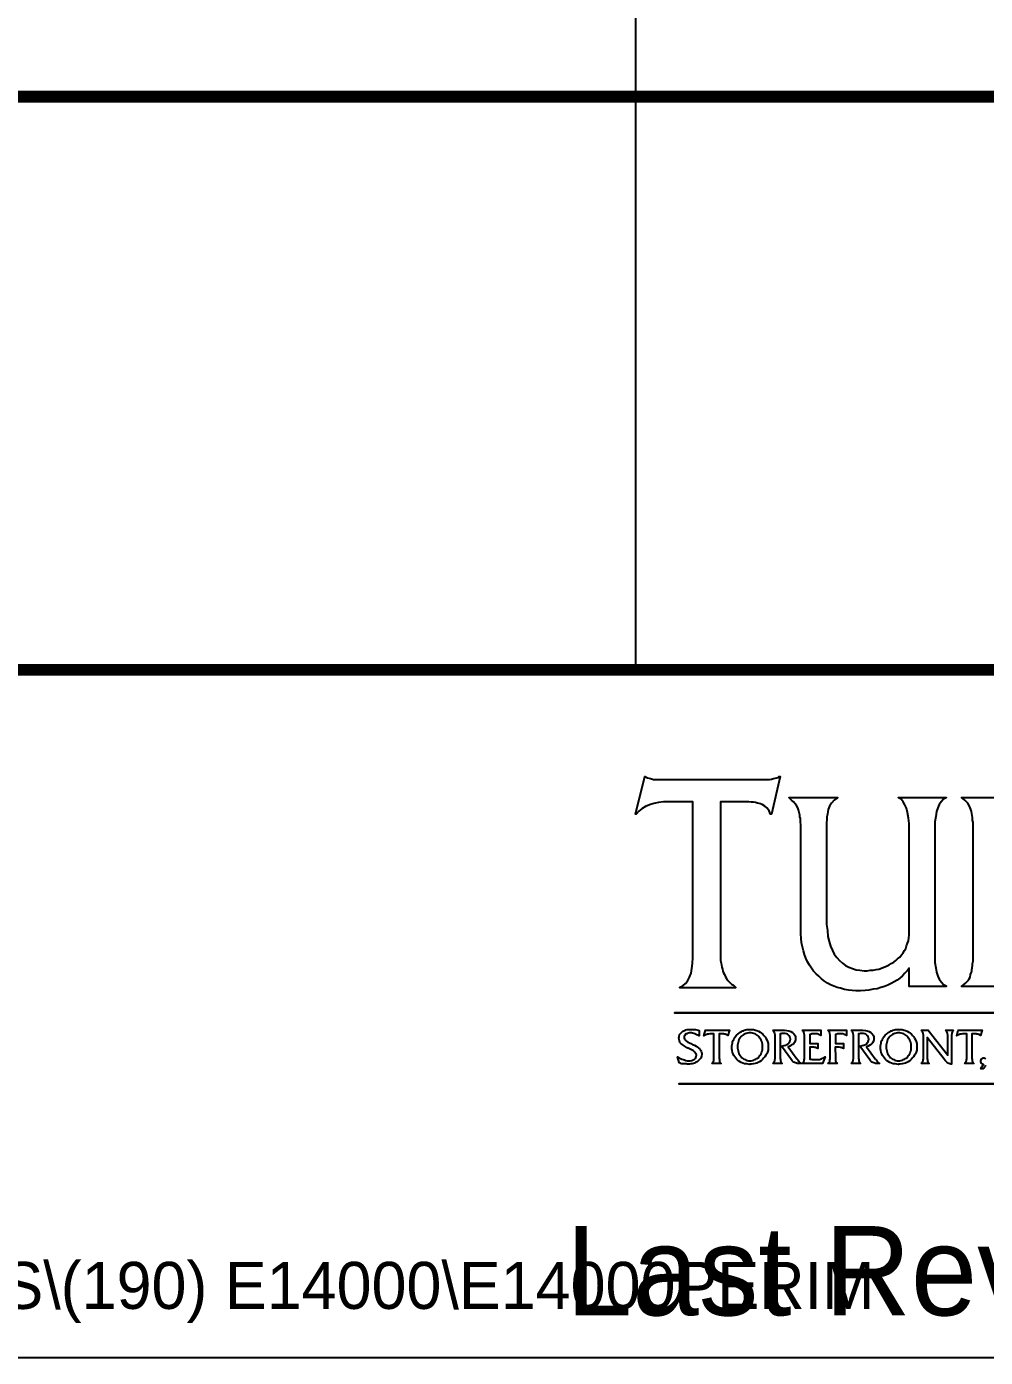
# Model space of a CAD drawing. Extents: x 0 to 139, y -24 to 89.
# Drawn here: x 98.21 to 118.62, y -24.41 to 3.91 of the extents above; entities that cross this region are included whole.
import ezdxf

# ---------------------------------------------------------------- set-up
doc = ezdxf.new("R2010")
doc.units = 0
doc.header["$MEASUREMENT"] = 0
doc.layers.get('0').update_dxf_attribs({"linetype": 'CONTINUOUS'})
doc.layers.add('TITLE', color=7, linetype='CONTINUOUS')
doc.styles.add('CITYBLUEPRINT', font='cibt____.pfb')

# ---------------------------------------------------------------- blocks, each defined once
blk = doc.blocks.new('A$C38604C3A')
at = {"color": 92}
for points in [[(0.03773, 0.13737), (0.03773, 0.23959), (0.02224, 0.23959), (0.01858, 0.23959), (0.01521, 0.23902), (0.01211, 0.23846), (0.00929, 0.23761), (0.00676, 0.23649), (0.00451, 0.23508), (0.00225, 0.23339), (0.00056, 0.23142), (0, 0.23142), (0.00619, 0.2562), (0.00648, 0.2562), (0.00788, 0.25535), (0.00986, 0.25479), (0.01183, 0.25423), (0.01464, 0.25423), (0.08504, 0.25423), (0.08673, 0.25423), (0.08813, 0.25423), (0.08954, 0.25451), (0.09067, 0.25479), (0.0918, 0.25507), (0.09292, 0.25535), (0.09377, 0.25564), (0.09433, 0.2562), (0.09517, 0.2562), (0.08954, 0.23142), (0.0887, 0.23142), (0.08785, 0.23367), (0.08645, 0.23564), (0.08504, 0.23677), (0.08335, 0.2379), (0.08222, 0.23818), (0.08138, 0.23846), (0.08025, 0.23874), (0.07884, 0.23902), (0.07772, 0.2393), (0.07631, 0.2393), (0.07462, 0.23959), (0.07321, 0.23959), (0.05603, 0.23959), (0.05603, 0.1385), (0.05603, 0.13681), (0.05603, 0.1354), (0.05632, 0.13371), (0.0566, 0.1323), (0.05688, 0.1309), (0.05716, 0.12977), (0.05744, 0.12836), (0.05801, 0.12724), (0.05857, 0.12611), (0.05913, 0.1247), (0.05998, 0.12357), (0.06082, 0.12217), (0.06195, 0.12104), (0.06307, 0.11991), (0.06448, 0.11907), (0.06589, 0.11794), (0.06589, 0.11738), (0.02928, 0.11738), (0.02928, 0.11794), (0.03126, 0.11879), (0.03294, 0.1202), (0.03435, 0.12189), (0.03548, 0.12442), (0.03661, 0.12695), (0.03717, 0.13005), (0.03745, 0.13343), (0.03773, 0.13737), (0.03773, 0.13737)], [(0.03773, 0.13737), (0.03773, 0.23959), (0.02224, 0.23959), (0.02224, 0.23959), (0.01858, 0.23959), (0.01521, 0.23902), (0.01211, 0.23846), (0.00929, 0.23761), (0.00676, 0.23649), (0.00451, 0.23508), (0.00225, 0.23339), (0.00056, 0.23142), (0, 0.23142), (0.00619, 0.2562), (0.00648, 0.2562), (0.00648, 0.2562), (0.00788, 0.25535), (0.00986, 0.25479), (0.01183, 0.25423), (0.01464, 0.25423), (0.08504, 0.25423), (0.08504, 0.25423), (0.08673, 0.25423), (0.08813, 0.25423), (0.08954, 0.25451), (0.09067, 0.25479), (0.0918, 0.25507), (0.09292, 0.25535), (0.09377, 0.25564), (0.09433, 0.2562), (0.09517, 0.2562), (0.08954, 0.23142), (0.0887, 0.23142), (0.0887, 0.23142), (0.08785, 0.23367), (0.08645, 0.23564), (0.08504, 0.23677), (0.08335, 0.2379), (0.08335, 0.2379), (0.08222, 0.23818), (0.08138, 0.23846), (0.08025, 0.23874), (0.07884, 0.23902), (0.07772, 0.2393), (0.07631, 0.2393), (0.07462, 0.23959), (0.07321, 0.23959), (0.05603, 0.23959), (0.05603, 0.1385), (0.05603, 0.1385), (0.05603, 0.13681), (0.05603, 0.1354), (0.05632, 0.13371), (0.0566, 0.1323), (0.05688, 0.1309), (0.05716, 0.12977), (0.05744, 0.12836), (0.05801, 0.12724), (0.05801, 0.12724), (0.05857, 0.12611), (0.05913, 0.1247), (0.05998, 0.12357), (0.06082, 0.12217), (0.06195, 0.12104), (0.06307, 0.11991), (0.06448, 0.11907), (0.06589, 0.11794), (0.06589, 0.11738), (0.02928, 0.11738), (0.02928, 0.11794), (0.02928, 0.11794), (0.03126, 0.11879), (0.03294, 0.1202), (0.03435, 0.12189), (0.03548, 0.12442), (0.03661, 0.12695), (0.03717, 0.13005), (0.03745, 0.13343), (0.03773, 0.13737)], [(0.10869, 0.15596), (0.10869, 0.21959), (0.10869, 0.22128), (0.10869, 0.22297), (0.10869, 0.22466), (0.10841, 0.22607), (0.10841, 0.22748), (0.10841, 0.2286), (0.10813, 0.22973), (0.10813, 0.23086), (0.10756, 0.23255), (0.10728, 0.23424), (0.10672, 0.23564), (0.10587, 0.23705), (0.10503, 0.23818), (0.1039, 0.23959), (0.1025, 0.24071), (0.10109, 0.24212), (0.10109, 0.2424), (0.13291, 0.2424), (0.13291, 0.24212), (0.13065, 0.24071), (0.12896, 0.23874), (0.12756, 0.23677), (0.12671, 0.23452), (0.12643, 0.23311), (0.12615, 0.23142), (0.12587, 0.22973), (0.12587, 0.22804), (0.12558, 0.22579), (0.12558, 0.22354), (0.12558, 0.22128), (0.12558, 0.21875), (0.12558, 0.16328), (0.12558, 0.15905), (0.12615, 0.15511), (0.12643, 0.15117), (0.12727, 0.14779), (0.12812, 0.14469), (0.12953, 0.14188), (0.13065, 0.13962), (0.13234, 0.13737), (0.13403, 0.1354), (0.136, 0.13371), (0.13797, 0.13202), (0.14023, 0.1309), (0.14276, 0.13005), (0.14501, 0.12921), (0.14755, 0.12892), (0.15036, 0.12864), (0.15233, 0.12864), (0.15431, 0.12892), (0.15628, 0.12892), (0.15825, 0.12949), (0.15994, 0.12977), (0.16163, 0.13033), (0.16332, 0.1309), (0.16501, 0.13174), (0.1667, 0.13259), (0.1681, 0.13343), (0.16979, 0.13427), (0.1712, 0.1354), (0.17233, 0.13653), (0.17374, 0.13765), (0.17486, 0.13906), (0.17599, 0.14047), (0.17683, 0.14188), (0.17768, 0.14329), (0.17824, 0.14497), (0.1788, 0.14666), (0.17937, 0.14835), (0.17965, 0.15033), (0.17993, 0.15201), (0.17993, 0.15399), (0.17993, 0.22072), (0.17993, 0.22523), (0.17937, 0.22889), (0.1788, 0.23255), (0.17824, 0.23536), (0.17711, 0.23761), (0.17599, 0.23959), (0.17458, 0.24128), (0.17289, 0.24212), (0.17289, 0.2424), (0.20415, 0.2424), (0.20415, 0.24212), (0.20246, 0.24128), (0.20105, 0.23987), (0.19964, 0.2379), (0.1988, 0.23564), (0.19795, 0.23311), (0.19739, 0.23001), (0.19682, 0.22635), (0.19682, 0.22241), (0.19682, 0.13794), (0.19682, 0.13399), (0.19739, 0.13061), (0.19795, 0.1278), (0.1988, 0.12498), (0.19964, 0.12301), (0.20105, 0.12104), (0.20246, 0.11963), (0.20415, 0.11879), (0.20415, 0.11822), (0.17993, 0.11822), (0.17993, 0.13033), (0.17852, 0.12864), (0.17711, 0.12695), (0.17542, 0.12526), (0.17374, 0.12386), (0.17205, 0.12245), (0.17007, 0.12132), (0.1681, 0.1202), (0.16585, 0.11907), (0.1636, 0.11822), (0.16135, 0.11766), (0.15881, 0.11682), (0.15628, 0.11654), (0.15346, 0.11597), (0.15093, 0.11569), (0.14783, 0.11541), (0.14501, 0.11541), (0.14248, 0.11569), (0.13995, 0.11597), (0.13741, 0.11625), (0.13488, 0.1171), (0.13262, 0.11766), (0.13037, 0.11851), (0.12812, 0.11935), (0.12615, 0.12048), (0.12418, 0.12189), (0.12221, 0.12329), (0.12052, 0.12498), (0.11883, 0.12667), (0.11714, 0.12836), (0.11573, 0.13033), (0.11432, 0.1323), (0.1132, 0.13456), (0.11207, 0.13681), (0.11122, 0.13934), (0.11038, 0.1416), (0.10982, 0.14441), (0.10925, 0.14695), (0.10897, 0.14976), (0.10869, 0.15286), (0.10869, 0.15596), (0.10869, 0.15596)], [(0.10869, 0.15596), (0.10869, 0.21959), (0.10869, 0.21959), (0.10869, 0.22128), (0.10869, 0.22297), (0.10869, 0.22466), (0.10841, 0.22607), (0.10841, 0.22748), (0.10841, 0.2286), (0.10813, 0.22973), (0.10813, 0.23086), (0.10813, 0.23086), (0.10756, 0.23255), (0.10728, 0.23424), (0.10672, 0.23564), (0.10587, 0.23705), (0.10587, 0.23705), (0.10503, 0.23818), (0.1039, 0.23959), (0.1025, 0.24071), (0.10109, 0.24212), (0.10109, 0.2424), (0.13291, 0.2424), (0.13291, 0.24212), (0.13291, 0.24212), (0.13065, 0.24071), (0.12896, 0.23874), (0.12756, 0.23677), (0.12671, 0.23452), (0.12671, 0.23452), (0.12643, 0.23311), (0.12615, 0.23142), (0.12587, 0.22973), (0.12587, 0.22804), (0.12558, 0.22579), (0.12558, 0.22354), (0.12558, 0.22128), (0.12558, 0.21875), (0.12558, 0.16328), (0.12558, 0.16328), (0.12558, 0.15905), (0.12615, 0.15511), (0.12643, 0.15117), (0.12727, 0.14779), (0.12812, 0.14469), (0.12953, 0.14188), (0.13065, 0.13962), (0.13234, 0.13737), (0.13234, 0.13737), (0.13403, 0.1354), (0.136, 0.13371), (0.13797, 0.13202), (0.14023, 0.1309), (0.14276, 0.13005), (0.14501, 0.12921), (0.14755, 0.12892), (0.15036, 0.12864), (0.15036, 0.12864), (0.15233, 0.12864), (0.15431, 0.12892), (0.15628, 0.12892), (0.15825, 0.12949), (0.15994, 0.12977), (0.16163, 0.13033), (0.16332, 0.1309), (0.16501, 0.13174), (0.16501, 0.13174), (0.1667, 0.13259), (0.1681, 0.13343), (0.16979, 0.13427), (0.1712, 0.1354), (0.17233, 0.13653), (0.17374, 0.13765), (0.17486, 0.13906), (0.17599, 0.14047), (0.17599, 0.14047), (0.17683, 0.14188), (0.17768, 0.14329), (0.17824, 0.14497), (0.1788, 0.14666), (0.17937, 0.14835), (0.17965, 0.15033), (0.17993, 0.15201), (0.17993, 0.15399), (0.17993, 0.22072), (0.17993, 0.22072), (0.17993, 0.22523), (0.17937, 0.22889), (0.1788, 0.23255), (0.17824, 0.23536), (0.17711, 0.23761), (0.17599, 0.23959), (0.17458, 0.24128), (0.17289, 0.24212), (0.17289, 0.2424), (0.20415, 0.2424), (0.20415, 0.24212), (0.20415, 0.24212), (0.20246, 0.24128), (0.20105, 0.23987), (0.19964, 0.2379), (0.1988, 0.23564), (0.19795, 0.23311), (0.19739, 0.23001), (0.19682, 0.22635), (0.19682, 0.22241), (0.19682, 0.13794), (0.19682, 0.13794), (0.19682, 0.13399), (0.19739, 0.13061), (0.19795, 0.1278), (0.1988, 0.12498), (0.19964, 0.12301), (0.20105, 0.12104), (0.20246, 0.11963), (0.20415, 0.11879), (0.20415, 0.11822), (0.17993, 0.11822), (0.17993, 0.13033), (0.17993, 0.13033), (0.17852, 0.12864), (0.17711, 0.12695), (0.17542, 0.12526), (0.17374, 0.12386), (0.17205, 0.12245), (0.17007, 0.12132), (0.1681, 0.1202), (0.16585, 0.11907), (0.16585, 0.11907), (0.1636, 0.11822), (0.16135, 0.11766), (0.15881, 0.11682), (0.15628, 0.11654), (0.15346, 0.11597), (0.15093, 0.11569), (0.14783, 0.11541), (0.14501, 0.11541), (0.14501, 0.11541), (0.14248, 0.11569), (0.13995, 0.11597), (0.13741, 0.11625), (0.13488, 0.1171), (0.13262, 0.11766), (0.13037, 0.11851), (0.12812, 0.11935), (0.12615, 0.12048), (0.12615, 0.12048), (0.12418, 0.12189), (0.12221, 0.12329), (0.12052, 0.12498), (0.11883, 0.12667), (0.11714, 0.12836), (0.11573, 0.13033), (0.11432, 0.1323), (0.1132, 0.13456), (0.1132, 0.13456), (0.11207, 0.13681), (0.11122, 0.13934), (0.11038, 0.1416), (0.10982, 0.14441), (0.10925, 0.14695), (0.10897, 0.14976), (0.10869, 0.15286), (0.10869, 0.15596)], [(0.22189, 0.13794), (0.22189, 0.22297), (0.22189, 0.22466), (0.22189, 0.22607), (0.2216, 0.22748), (0.2216, 0.22917), (0.22132, 0.23058), (0.22104, 0.23198), (0.22076, 0.23311), (0.22048, 0.23452), (0.21963, 0.23677), (0.21851, 0.23874), (0.21654, 0.24071), (0.21428, 0.2424), (0.25483, 0.2424)], [(0.2523, 0.11822), (0.21428, 0.11822), (0.21569, 0.11935), (0.21682, 0.12048), (0.21794, 0.1216), (0.21879, 0.12245), (0.21935, 0.12329), (0.21991, 0.12442), (0.2202, 0.12611), (0.22076, 0.1278), (0.22104, 0.12864), (0.22104, 0.12949), (0.22132, 0.13061), (0.2216, 0.13202), (0.2216, 0.13315), (0.22189, 0.13484), (0.22189, 0.13625), (0.22189, 0.13794), (0.22189, 0.13794)], [(0.22189, 0.13794), (0.22189, 0.22297), (0.22189, 0.22297), (0.22189, 0.22466), (0.22189, 0.22607), (0.2216, 0.22748), (0.2216, 0.22917), (0.22132, 0.23058), (0.22104, 0.23198), (0.22076, 0.23311), (0.22048, 0.23452), (0.22048, 0.23452), (0.21963, 0.23677), (0.21851, 0.23874), (0.21654, 0.24071), (0.21428, 0.2424), (0.25483, 0.2424)], [(0.2523, 0.11822), (0.21428, 0.11822), (0.21428, 0.11822), (0.21569, 0.11935), (0.21682, 0.12048), (0.21794, 0.1216), (0.21879, 0.12245), (0.21879, 0.12245), (0.21935, 0.12329), (0.21991, 0.12442), (0.2202, 0.12611), (0.22076, 0.1278), (0.22076, 0.1278), (0.22104, 0.12864), (0.22104, 0.12949), (0.22132, 0.13061), (0.2216, 0.13202), (0.2216, 0.13315), (0.22189, 0.13484), (0.22189, 0.13625), (0.22189, 0.13794)]]:
    blk.add_lwpolyline(points, dxfattribs=at)
at = {"color": 7}
for points in [[(0.67955, 0.10089), (0.67955, 0.10089), (0.02577, 0.10089), (0.02577, 0.10089), (0.67955, 0.10089), (0.67955, 0.10089), (0.67955, 0.10089)], [(0.02874, 0.0683), (0.02768, 0.0722), (0.02856, 0.07149), (0.02963, 0.07096), (0.03052, 0.07061), (0.03141, 0.07025), (0.03229, 0.07007), (0.03318, 0.06972), (0.03407, 0.06954), (0.03496, 0.06954), (0.03602, 0.06954), (0.03709, 0.06972), (0.03798, 0.07007), (0.03869, 0.07043), (0.03922, 0.07096), (0.03975, 0.07167), (0.03993, 0.07238), (0.04011, 0.07309), (0.04011, 0.07327), (0.04011, 0.07345), (0.03993, 0.07363), (0.03993, 0.0738), (0.03993, 0.07416), (0.03975, 0.07434), (0.03958, 0.07469), (0.0394, 0.07487), (0.03886, 0.0754), (0.03815, 0.07593), (0.03691, 0.07664), (0.03549, 0.07735), (0.03514, 0.07753), (0.03478, 0.07771), (0.03442, 0.07789), (0.03407, 0.07806), (0.03265, 0.07878), (0.03141, 0.07966), (0.03052, 0.08037), (0.02981, 0.08091), (0.02927, 0.08162), (0.02892, 0.0825), (0.02874, 0.08339), (0.02856, 0.08428), (0.02874, 0.08552), (0.0291, 0.08677), (0.02981, 0.08765), (0.0307, 0.08854), (0.03123, 0.0889), (0.03194, 0.08925), (0.03247, 0.08943), (0.03318, 0.08979), (0.03407, 0.08996), (0.03478, 0.08996), (0.03567, 0.09014), (0.03656, 0.09014), (0.03709, 0.09014), (0.0378, 0.09014), (0.03833, 0.08996), (0.03886, 0.08996), (0.03958, 0.08996), (0.04029, 0.08979), (0.04117, 0.08961), (0.04188, 0.08943), (0.04188, 0.08588), (0.04117, 0.08623), (0.04046, 0.08659), (0.03975, 0.08694), (0.03904, 0.0873), (0.03833, 0.08748), (0.03762, 0.08765), (0.03691, 0.08783), (0.0362, 0.08783), (0.03531, 0.08783), (0.03442, 0.08765), (0.03371, 0.0873), (0.03318, 0.08712), (0.03265, 0.08659), (0.03247, 0.08606), (0.03212, 0.08552), (0.03212, 0.08481), (0.03212, 0.08428), (0.03229, 0.08375), (0.03265, 0.08322), (0.033, 0.08286), (0.03354, 0.08233), (0.03442, 0.08179), (0.03567, 0.08126), (0.03709, 0.08055), (0.03709, 0.08055), (0.03727, 0.08037), (0.03744, 0.0802), (0.03762, 0.0802), (0.03886, 0.07966), (0.03993, 0.07913), (0.04082, 0.0786), (0.04153, 0.07806), (0.04188, 0.07771), (0.04224, 0.07735), (0.04259, 0.07682), (0.04295, 0.07629), (0.04313, 0.07576), (0.04348, 0.07505), (0.04366, 0.07434), (0.04366, 0.0738), (0.04348, 0.07256), (0.04295, 0.07132), (0.04224, 0.07025), (0.041, 0.06919), (0.04029, 0.06883), (0.03958, 0.0683), (0.03886, 0.06794), (0.03815, 0.06776), (0.03727, 0.06759), (0.03638, 0.06741), (0.03549, 0.06723), (0.0346, 0.06723), (0.03407, 0.06723), (0.03336, 0.06741), (0.03265, 0.06741), (0.03194, 0.06741), (0.03123, 0.06741), (0.03034, 0.06759), (0.02963, 0.06794), (0.02874, 0.06812), (0.02874, 0.0683), (0.02874, 0.0683)], [(0.05503, 0.07167), (0.05503, 0.07096), (0.0552, 0.07025), (0.0552, 0.06954), (0.0552, 0.06919), (0.05538, 0.06883), (0.05574, 0.06848), (0.05591, 0.06812), (0.05627, 0.06776), (0.05041, 0.06776), (0.05059, 0.06812), (0.05094, 0.06848), (0.05112, 0.06865), (0.0513, 0.06901), (0.05147, 0.06954), (0.05147, 0.07007), (0.05165, 0.07078), (0.05165, 0.07149), (0.05165, 0.08712), (0.04988, 0.08712), (0.04899, 0.08712), (0.0481, 0.08694), (0.04739, 0.08694), (0.04686, 0.08677), (0.04632, 0.08659), (0.04579, 0.08641), (0.04544, 0.08606), (0.04508, 0.08588), (0.04615, 0.08961), (0.06177, 0.08961), (0.06071, 0.08606), (0.06035, 0.08623), (0.06018, 0.08659), (0.05982, 0.08677), (0.05947, 0.08677), (0.05893, 0.08694), (0.0584, 0.08694), (0.05787, 0.08712), (0.05733, 0.08712), (0.05503, 0.08712), (0.05503, 0.07167), (0.05503, 0.07167)], [(0.07527, 0.06705), (0.07403, 0.06723), (0.07296, 0.06741), (0.07172, 0.06759), (0.07065, 0.06794), (0.06959, 0.06848), (0.06852, 0.06901), (0.06763, 0.06954), (0.06675, 0.07025), (0.06604, 0.07114), (0.06533, 0.07203), (0.06479, 0.07291), (0.06426, 0.07398), (0.0639, 0.07505), (0.06355, 0.07629), (0.06337, 0.07735), (0.06337, 0.07842), (0.06337, 0.07931), (0.06355, 0.0802), (0.06373, 0.08108), (0.0639, 0.08197), (0.06426, 0.08286), (0.06462, 0.08357), (0.06497, 0.08446), (0.0655, 0.08517), (0.06639, 0.08623), (0.06746, 0.0873), (0.06852, 0.08801), (0.06977, 0.08872), (0.0703, 0.08908), (0.07101, 0.08925), (0.07172, 0.08961), (0.07243, 0.08979), (0.07314, 0.08996), (0.07385, 0.08996), (0.07456, 0.09014), (0.07527, 0.09014), (0.07651, 0.09014), (0.07758, 0.08996), (0.07882, 0.08961), (0.07989, 0.08943), (0.08095, 0.0889), (0.08202, 0.08837), (0.08291, 0.08765), (0.08379, 0.08694), (0.08451, 0.08606), (0.08522, 0.08517), (0.08575, 0.08428), (0.08628, 0.08322), (0.08681, 0.08215), (0.08717, 0.08091), (0.08735, 0.07984), (0.08735, 0.0786), (0.08735, 0.07753), (0.08717, 0.07647), (0.08681, 0.07522), (0.08628, 0.07416), (0.08575, 0.07309), (0.08504, 0.07203), (0.08415, 0.07114), (0.08344, 0.07025), (0.08255, 0.06954), (0.08166, 0.06883), (0.08078, 0.0683), (0.07971, 0.06794), (0.07864, 0.06776), (0.07758, 0.06741), (0.07634, 0.06723), (0.07527, 0.06723), (0.07527, 0.06705), (0.07527, 0.06705)], [(0.07545, 0.08783), (0.07456, 0.08783), (0.07367, 0.08765), (0.07278, 0.08748), (0.07207, 0.08712), (0.07136, 0.08677), (0.07065, 0.08641), (0.06994, 0.08588), (0.06941, 0.08535), (0.06888, 0.08464), (0.06852, 0.08393), (0.06799, 0.08322), (0.06781, 0.08233), (0.06746, 0.08144), (0.06728, 0.08055), (0.0671, 0.07966), (0.0671, 0.07878), (0.0671, 0.07789), (0.06728, 0.077), (0.06746, 0.07611), (0.06781, 0.07522), (0.06799, 0.07434), (0.06852, 0.07363), (0.06888, 0.07291), (0.06941, 0.0722), (0.06994, 0.07149), (0.07065, 0.07096), (0.07136, 0.07061), (0.07207, 0.07025), (0.07278, 0.0699), (0.07349, 0.06972), (0.07438, 0.06954), (0.07527, 0.06954), (0.07616, 0.06954), (0.07705, 0.06972), (0.07776, 0.0699), (0.07847, 0.07025), (0.07918, 0.07061), (0.07989, 0.07096), (0.0806, 0.07149), (0.08113, 0.07203), (0.08166, 0.07274), (0.0822, 0.07327), (0.08255, 0.07416), (0.08291, 0.07487), (0.08326, 0.07576), (0.08344, 0.07664), (0.08362, 0.07753), (0.08362, 0.07842), (0.08362, 0.07949), (0.08344, 0.08037), (0.08326, 0.08126), (0.08308, 0.08215), (0.08273, 0.08304), (0.0822, 0.08375), (0.08184, 0.08446), (0.08131, 0.08517), (0.0806, 0.08588), (0.08007, 0.08641), (0.07936, 0.08677), (0.07864, 0.08712), (0.07776, 0.08748), (0.07705, 0.08765), (0.07616, 0.08783), (0.07545, 0.08783), (0.07545, 0.08783)], [(0.09516, 0.07167), (0.09516, 0.07096), (0.09534, 0.07025), (0.09534, 0.06954), (0.09534, 0.06919), (0.09552, 0.06883), (0.09587, 0.06848), (0.09605, 0.06812), (0.0964, 0.06776), (0.09054, 0.06776), (0.09072, 0.06812), (0.09108, 0.06848), (0.09125, 0.06865), (0.09143, 0.06901), (0.09161, 0.06954), (0.09161, 0.07007), (0.09179, 0.07096), (0.09179, 0.07167), (0.09179, 0.0857), (0.09179, 0.08641), (0.09161, 0.08712), (0.09161, 0.08765), (0.09143, 0.08801), (0.09125, 0.08837), (0.09108, 0.0889), (0.09072, 0.08925), (0.09054, 0.08961), (0.098, 0.08961), (0.0996, 0.08943), (0.10084, 0.08925), (0.10209, 0.08872), (0.10315, 0.08801), (0.10404, 0.08712), (0.10475, 0.08623), (0.10511, 0.08517), (0.10528, 0.0841), (0.10511, 0.08322), (0.10493, 0.0825), (0.10457, 0.08162), (0.10404, 0.08091), (0.10333, 0.0802), (0.10244, 0.07966), (0.10155, 0.07913), (0.10031, 0.0786), (0.10599, 0.07078), (0.10635, 0.07043), (0.10653, 0.07025), (0.10688, 0.0699), (0.10706, 0.06954), (0.10741, 0.06919), (0.10777, 0.06865), (0.1083, 0.06812), (0.10884, 0.06776), (0.10706, 0.06776), (0.10688, 0.06776), (0.10635, 0.06776), (0.10582, 0.06794), (0.10511, 0.06812), (0.10457, 0.0683), (0.10404, 0.06865), (0.10351, 0.06901), (0.10297, 0.06954), (0.10262, 0.07007), (0.09605, 0.07913), (0.09747, 0.07949), (0.09871, 0.07984), (0.09978, 0.0802), (0.10049, 0.08073), (0.10102, 0.08144), (0.10155, 0.08215), (0.10173, 0.08286), (0.10191, 0.08375), (0.10173, 0.08446), (0.10155, 0.08517), (0.1012, 0.08588), (0.10067, 0.08641), (0.09996, 0.08694), (0.09925, 0.0873), (0.09836, 0.08748), (0.09747, 0.08748), (0.09729, 0.08748), (0.09711, 0.08748), (0.09676, 0.08748), (0.09658, 0.08748), (0.09623, 0.08748), (0.09587, 0.0873), (0.09552, 0.08712), (0.09516, 0.08712), (0.09516, 0.07167), (0.09516, 0.07167)], [(0.1099, 0.06776), (0.11008, 0.06812), (0.11043, 0.06848), (0.11061, 0.06865), (0.11079, 0.06901), (0.11097, 0.06954), (0.11097, 0.07007), (0.11114, 0.07078), (0.11114, 0.07149), (0.11114, 0.08552), (0.11114, 0.08623), (0.11097, 0.08712), (0.11097, 0.08765), (0.11079, 0.08801), (0.11061, 0.08837), (0.11043, 0.0889), (0.11008, 0.08925), (0.1099, 0.08961), (0.1218, 0.08961), (0.1218, 0.08606), (0.12144, 0.08623), (0.12091, 0.08659), (0.12038, 0.08677), (0.12002, 0.08694), (0.11949, 0.08712), (0.11896, 0.08712), (0.11825, 0.0873), (0.11771, 0.0873), (0.11736, 0.0873), (0.117, 0.0873), (0.11665, 0.08712), (0.11629, 0.08712), (0.11594, 0.08712), (0.11541, 0.08694), (0.11487, 0.08677), (0.11452, 0.08677), (0.11452, 0.08091), (0.11985, 0.08091), (0.11985, 0.07753), (0.11967, 0.07771), (0.11931, 0.07789), (0.11914, 0.07806), (0.11878, 0.07806), (0.11842, 0.07824), (0.11789, 0.07824), (0.11718, 0.07842), (0.11647, 0.07842), (0.11452, 0.07842), (0.11452, 0.07061), (0.11505, 0.07061), (0.11558, 0.07061), (0.11612, 0.07043), (0.11665, 0.07043), (0.11718, 0.07043), (0.11771, 0.07043), (0.11807, 0.07025), (0.11842, 0.07025), (0.11931, 0.07025), (0.12002, 0.07043), (0.12091, 0.07043), (0.12162, 0.07061), (0.12233, 0.07078), (0.12304, 0.07114), (0.12393, 0.07149), (0.12464, 0.07203), (0.12304, 0.06776), (0.1099, 0.06776), (0.1099, 0.06776)], [(0.13139, 0.07167), (0.13139, 0.07096), (0.13139, 0.07025), (0.13139, 0.06954), (0.13157, 0.06919), (0.13174, 0.06883), (0.1321, 0.06848), (0.13228, 0.06812), (0.13263, 0.06776), (0.12677, 0.06776), (0.12695, 0.06812), (0.1273, 0.06848), (0.12748, 0.06865), (0.12766, 0.06901), (0.12784, 0.06954), (0.12784, 0.07007), (0.12801, 0.07078), (0.12801, 0.07149), (0.12801, 0.08552), (0.12801, 0.08623), (0.12784, 0.08712), (0.12784, 0.08765), (0.12766, 0.08801), (0.12748, 0.08837), (0.1273, 0.0889), (0.12695, 0.08925), (0.12677, 0.08961), (0.13867, 0.08961), (0.13867, 0.08606), (0.13831, 0.08623), (0.13778, 0.08659), (0.13725, 0.08677), (0.13689, 0.08694), (0.13636, 0.08712), (0.13583, 0.08712), (0.13512, 0.0873), (0.13459, 0.0873), (0.13423, 0.0873), (0.13388, 0.0873), (0.13352, 0.08712), (0.13316, 0.08712), (0.13281, 0.08712), (0.13228, 0.08694), (0.13174, 0.08677), (0.13139, 0.08677), (0.13139, 0.08091), (0.13672, 0.08091), (0.13672, 0.07753), (0.13654, 0.07771), (0.13618, 0.07789), (0.13601, 0.07806), (0.13565, 0.07806), (0.1353, 0.07824), (0.13476, 0.07824), (0.13388, 0.07842), (0.13316, 0.07842), (0.13121, 0.07842), (0.13139, 0.07167), (0.13139, 0.07167)], [(0.14666, 0.07167), (0.14666, 0.07096), (0.14684, 0.07025), (0.14684, 0.06954), (0.14684, 0.06919), (0.14702, 0.06883), (0.14737, 0.06848), (0.14755, 0.06812), (0.1479, 0.06776), (0.14204, 0.06776), (0.14222, 0.06812), (0.14258, 0.06848), (0.14275, 0.06865), (0.14293, 0.06901), (0.14311, 0.06954), (0.14311, 0.07007), (0.14329, 0.07096), (0.14329, 0.07167), (0.14329, 0.0857), (0.14329, 0.08641), (0.14311, 0.08712), (0.14311, 0.08765), (0.14293, 0.08801), (0.14275, 0.08837), (0.14258, 0.0889), (0.14222, 0.08925), (0.14204, 0.08961), (0.1495, 0.08961), (0.1511, 0.08943), (0.15234, 0.08925), (0.15359, 0.08872), (0.15465, 0.08801), (0.15554, 0.08712), (0.15625, 0.08623), (0.15661, 0.08517), (0.15678, 0.0841), (0.15661, 0.08322), (0.15643, 0.0825), (0.15607, 0.08162), (0.15554, 0.08091), (0.15483, 0.0802), (0.15394, 0.07966), (0.15305, 0.07913), (0.15181, 0.0786), (0.15749, 0.07078), (0.15785, 0.07043), (0.15803, 0.07025), (0.15838, 0.0699), (0.15856, 0.06954), (0.15892, 0.06919), (0.15927, 0.06865), (0.1598, 0.06812), (0.16034, 0.06776), (0.15856, 0.06776), (0.15838, 0.06776), (0.15785, 0.06776), (0.15732, 0.06794), (0.15661, 0.06812), (0.15607, 0.0683), (0.15554, 0.06865), (0.15501, 0.06901), (0.15448, 0.06954), (0.15412, 0.07007), (0.14755, 0.07913), (0.14897, 0.07949), (0.15021, 0.07984), (0.15128, 0.0802), (0.15199, 0.08073), (0.15252, 0.08144), (0.15305, 0.08215), (0.15323, 0.08286), (0.15341, 0.08375), (0.15323, 0.08446), (0.15305, 0.08517), (0.1527, 0.08588), (0.15217, 0.08641), (0.15146, 0.08694), (0.15075, 0.0873), (0.14986, 0.08748), (0.14897, 0.08748), (0.14879, 0.08748), (0.14862, 0.08748), (0.14826, 0.08748), (0.14808, 0.08748), (0.14773, 0.08748), (0.14737, 0.0873), (0.14702, 0.08712), (0.14666, 0.08712), (0.14666, 0.07167), (0.14666, 0.07167)], [(0.17294, 0.06705), (0.1717, 0.06723), (0.17064, 0.06741), (0.16939, 0.06759), (0.16833, 0.06794), (0.16726, 0.06848), (0.1662, 0.06901), (0.16531, 0.06954), (0.16442, 0.07025), (0.16371, 0.07114), (0.163, 0.07203), (0.16247, 0.07291), (0.16193, 0.07398), (0.16158, 0.07505), (0.16122, 0.07629), (0.16105, 0.07735), (0.16105, 0.07842), (0.16105, 0.07931), (0.16122, 0.0802), (0.1614, 0.08108), (0.16158, 0.08197), (0.16193, 0.08286), (0.16229, 0.08357), (0.16264, 0.08446), (0.16318, 0.08517), (0.16407, 0.08623), (0.16513, 0.0873), (0.1662, 0.08801), (0.16744, 0.08872), (0.16797, 0.08908), (0.16868, 0.08925), (0.16939, 0.08961), (0.1701, 0.08979), (0.17081, 0.08996), (0.17152, 0.08996), (0.17223, 0.09014), (0.17294, 0.09014), (0.17419, 0.09014), (0.17525, 0.08996), (0.1765, 0.08961), (0.17756, 0.08943), (0.17863, 0.0889), (0.17969, 0.08837), (0.18058, 0.08765), (0.18147, 0.08694), (0.18218, 0.08606), (0.18289, 0.08517), (0.18342, 0.08428), (0.18396, 0.08322), (0.18449, 0.08215), (0.18484, 0.08091), (0.18502, 0.07984), (0.18502, 0.0786), (0.18502, 0.07753), (0.18484, 0.07647), (0.18449, 0.07522), (0.18396, 0.07416), (0.18342, 0.07309), (0.18271, 0.07203), (0.18182, 0.07114), (0.18111, 0.07025), (0.18023, 0.06954), (0.17934, 0.06883), (0.17845, 0.0683), (0.17738, 0.06794), (0.17632, 0.06776), (0.17525, 0.06741), (0.17401, 0.06723), (0.17294, 0.06723), (0.17294, 0.06705), (0.17294, 0.06705)], [(0.17312, 0.08783), (0.17223, 0.08783), (0.17135, 0.08765), (0.17046, 0.08748), (0.16975, 0.08712), (0.16904, 0.08677), (0.16833, 0.08641), (0.16762, 0.08588), (0.16708, 0.08535), (0.16655, 0.08464), (0.1662, 0.08393), (0.16566, 0.08322), (0.16549, 0.08233), (0.16513, 0.08144), (0.16495, 0.08055), (0.16478, 0.07966), (0.16478, 0.07878), (0.16478, 0.07789), (0.16495, 0.077), (0.16513, 0.07611), (0.16549, 0.07522), (0.16566, 0.07434), (0.1662, 0.07363), (0.16655, 0.07291), (0.16708, 0.0722), (0.16762, 0.07149), (0.16833, 0.07096), (0.16904, 0.07061), (0.16975, 0.07025), (0.17046, 0.0699), (0.17117, 0.06972), (0.17206, 0.06954), (0.17294, 0.06954), (0.17383, 0.06954), (0.17472, 0.06972), (0.17543, 0.0699), (0.17614, 0.07025), (0.17685, 0.07061), (0.17756, 0.07096), (0.17827, 0.07149), (0.17881, 0.07203), (0.17934, 0.07274), (0.17987, 0.07327), (0.18023, 0.07416), (0.18058, 0.07487), (0.18094, 0.07576), (0.18111, 0.07664), (0.18129, 0.07753), (0.18129, 0.07842), (0.18129, 0.07949), (0.18111, 0.08037), (0.18094, 0.08126), (0.18076, 0.08215), (0.1804, 0.08304), (0.17987, 0.08375), (0.17952, 0.08446), (0.17898, 0.08517), (0.17827, 0.08588), (0.17774, 0.08641), (0.17703, 0.08677), (0.17632, 0.08712), (0.17543, 0.08748), (0.17472, 0.08765), (0.17383, 0.08783), (0.17312, 0.08783), (0.17312, 0.08783)], [(0.209, 0.08961), (0.20864, 0.08925), (0.20846, 0.0889), (0.20829, 0.08854), (0.20811, 0.08819), (0.20793, 0.08765), (0.20793, 0.08712), (0.20775, 0.08641), (0.20775, 0.0857), (0.20775, 0.06723), (0.20722, 0.06723), (0.20669, 0.06741), (0.20598, 0.06776), (0.20544, 0.06794), (0.20491, 0.0683), (0.2042, 0.06901), (0.20349, 0.06972), (0.20278, 0.07061), (0.19177, 0.08481), (0.19177, 0.07149), (0.19177, 0.07078), (0.19195, 0.07007), (0.19195, 0.06954), (0.19195, 0.06919), (0.19212, 0.06883), (0.19248, 0.06848), (0.19266, 0.06812), (0.19301, 0.06776), (0.18804, 0.06776), (0.18822, 0.06812), (0.18857, 0.06848), (0.18875, 0.06865), (0.18893, 0.06901), (0.18911, 0.06954), (0.18911, 0.07007), (0.18928, 0.07078), (0.18928, 0.07149), (0.18928, 0.0857), (0.18928, 0.08641), (0.18911, 0.08712), (0.18911, 0.08765), (0.18893, 0.08801), (0.18875, 0.08837), (0.18857, 0.0889), (0.18822, 0.08925), (0.18804, 0.08961), (0.1923, 0.08961), (0.20527, 0.07309), (0.20527, 0.0857), (0.20527, 0.08641), (0.20509, 0.08712), (0.20509, 0.08765), (0.20491, 0.08801), (0.20473, 0.08837), (0.20456, 0.0889), (0.2042, 0.08925), (0.20402, 0.08961), (0.209, 0.08961), (0.209, 0.08961)], [(0.22107, 0.07167), (0.22107, 0.07096), (0.22125, 0.07025), (0.22125, 0.06954), (0.22125, 0.06919), (0.22143, 0.06883), (0.22178, 0.06848), (0.22196, 0.06812), (0.22231, 0.06776), (0.21645, 0.06776), (0.21663, 0.06812), (0.21699, 0.06848), (0.21716, 0.06865), (0.21734, 0.06901), (0.21752, 0.06954), (0.21752, 0.07007), (0.2177, 0.07078), (0.2177, 0.07149), (0.2177, 0.08712), (0.21592, 0.08712), (0.21503, 0.08712), (0.21415, 0.08694), (0.21344, 0.08694), (0.2129, 0.08677), (0.21237, 0.08659), (0.21184, 0.08641), (0.21148, 0.08606), (0.21113, 0.08588), (0.21219, 0.08961), (0.22782, 0.08961), (0.22675, 0.08606), (0.2264, 0.08623), (0.22622, 0.08659), (0.22587, 0.08677), (0.22551, 0.08677), (0.22498, 0.08694), (0.22445, 0.08694), (0.22391, 0.08712), (0.22338, 0.08712), (0.22107, 0.08712), (0.22107, 0.07167), (0.22107, 0.07167)], [(0.23013, 0.06652), (0.22977, 0.06599), (0.22942, 0.06546), (0.22889, 0.06475), (0.22835, 0.06421), (0.22693, 0.06421), (0.22729, 0.06475), (0.22747, 0.06528), (0.22782, 0.06563), (0.228, 0.06599), (0.22818, 0.06634), (0.22853, 0.0667), (0.22871, 0.06688), (0.22871, 0.06705), (0.22835, 0.06705), (0.228, 0.06723), (0.22764, 0.06759), (0.22747, 0.06776), (0.22729, 0.06812), (0.22711, 0.06848), (0.22693, 0.06883), (0.22693, 0.06919), (0.22693, 0.06954), (0.22711, 0.07007), (0.22729, 0.07043), (0.22747, 0.07078), (0.22782, 0.07096), (0.22818, 0.07132), (0.22853, 0.07149), (0.22889, 0.07149), (0.22924, 0.07149), (0.2296, 0.07132), (0.22977, 0.07096), (0.23013, 0.07078)], [(0.6824, 0.05435), (0.6824, 0.05435), (0.02861, 0.05435), (0.02861, 0.05435), (0.6824, 0.05435), (0.6824, 0.05435), (0.6824, 0.05435)]]:
    blk.add_lwpolyline(points, dxfattribs=at)

msp = doc.modelspace()

# ---------------------------------------------------------------- linework, layer by layer
at = {"layer": 'TITLE'}
for p, q in [((111.1764004, 88.8536196), (111.1764004, -9.779273)), ((5.25, -24.4082231), (133.9080005, -24.4082231))]:
    msp.add_line(p, q, dxfattribs=at)
at = {"layer": 'TITLE', "const_width": 0.25}
for points in [[(0.25, 2.416398), (138.9080005, 2.416398)], [(0.25, -9.779273), (138.9080005, -9.779273)]]:
    msp.add_lwpolyline(points, dxfattribs=at)

# ---------------------------------------------------------------- block references
at = {"layer": 'TITLE', "xscale": 32.39999999999995, "yscale": 32.39999999999995, "zscale": 32.39999999999995}
msp.add_blockref('A$C38604C3A', (111.1712868, -20.349204), dxfattribs=at)

# ---------------------------------------------------------------- texts
at = {"layer": 'TITLE', "style": 'CITYBLUEPRINT'}
for s, height, p in [('Last Revised: 08/15/2014', 1.9, (109.6921468, -23.5149581)), ('S:\\ENGINEERING\\ENGINEERING DRAWINGS\\DETAILS\\(190) E14000\\E14000PERIM', 1, (64.1654246, -23.3764198))]:
    msp.add_text(s, height=height, dxfattribs=at).set_placement(p)

doc.saveas('drawing.dxf')
